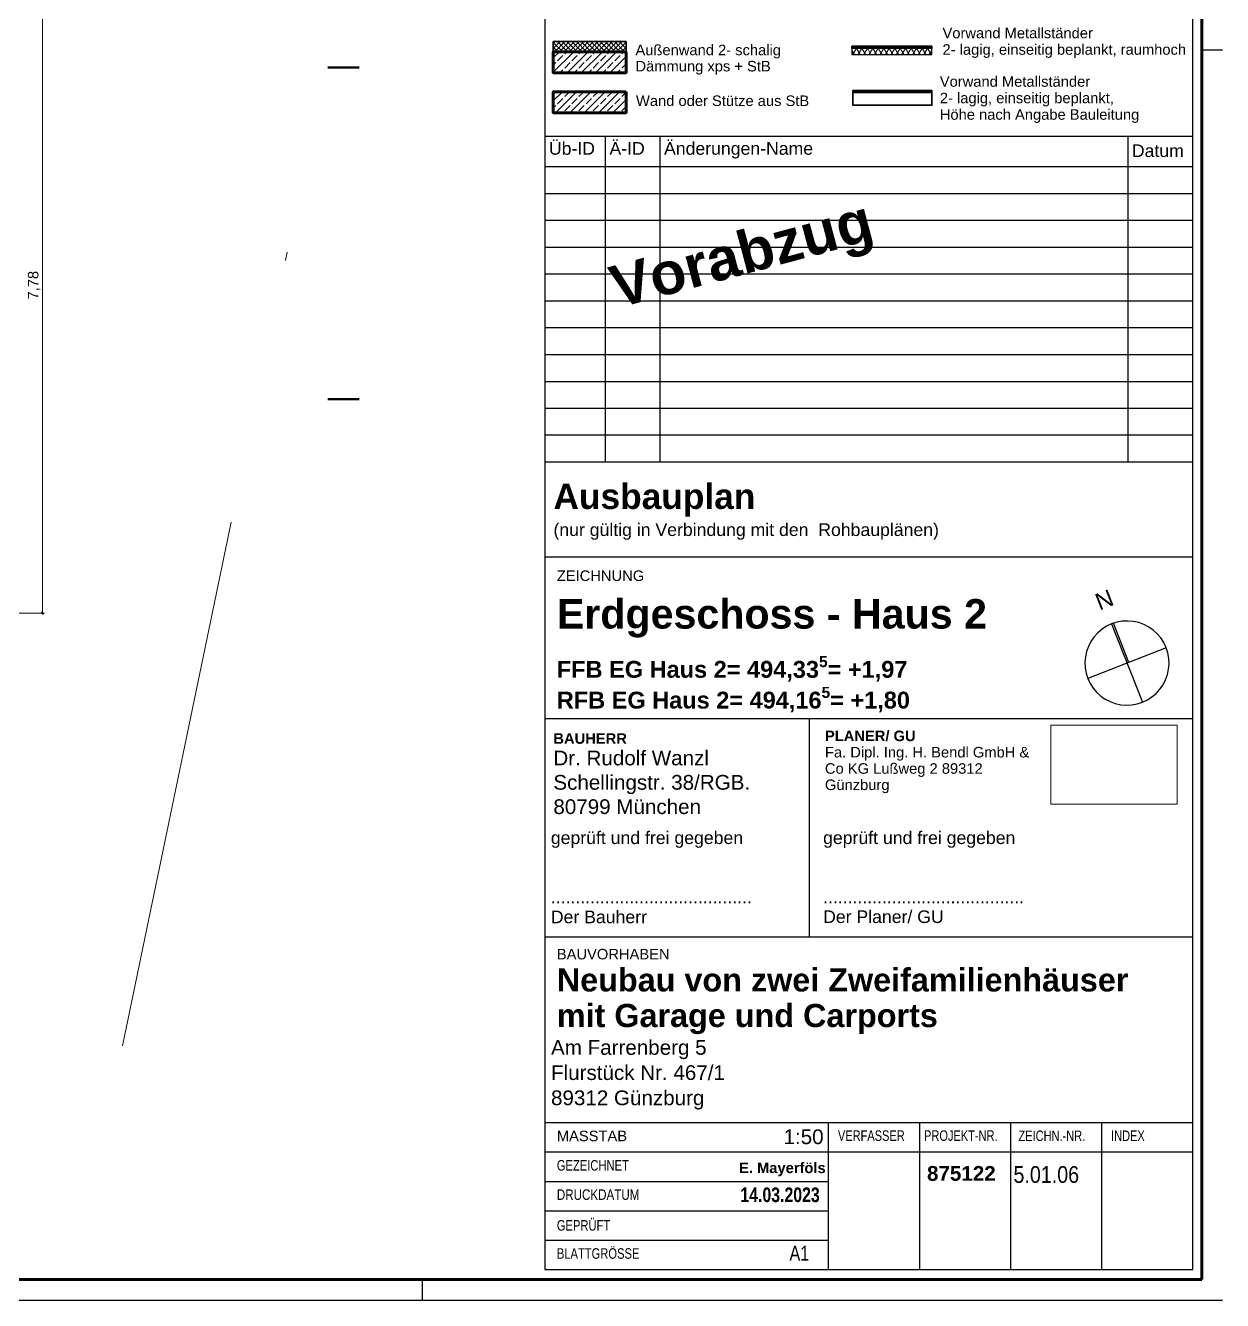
# Model space of a CAD drawing. Extents: x 0 to 42, y 0 to 29.7.
# Drawn here: x 27.84 to 42.05, y 0 to 15.14 of the extents above; entities that cross this region are included whole.
import ezdxf
from ezdxf.enums import TextEntityAlignment as Align
from ezdxf.xclip import XClip

# ---------------------------------------------------------------- set-up
doc = ezdxf.new("R2010")
doc.units = 0
doc.header["$MEASUREMENT"] = 0
doc.header["$XCLIPFRAME"] = 0
for name, pattern in [('STRICHPUNKT2', [0.635, 0.3175, -0.15875, 0, -0.15875]), ('Strichpunktlinie', [0.335139, 0.176389, -0.088194, 0, -0.070556]), ('Wipeout_Contour', [50, 0, -50])]:
    doc.linetypes.add(name, pattern=pattern)
for name, color, linetype in [('0_10 - Schnitte', 7, 'Continuous'), ('0_40 - Planköpfe', 7, 'Continuous'), ('331 - Tragende Außenwände.Statisch erforderlich', 7, 'Continuous'), ('4_20 - Brandschutzkonzept - Symbole', 7, 'Continuous'), ('5_00 - WP Ausbau - Bemaßung', 7, 'Continuous')]:
    doc.layers.add(name, color=color, linetype=linetype)
doc.styles.add('ERSTELLTER_STIL_1', font='arial.ttf')
doc.styles.add('ERSTELLTER_STIL_2', font='arial.ttf')
picture_1 = doc.add_image_def('image1.jpg', size_in_pixel=(473, 295))
pattern_1 = [(45, (0, 0), (-0.0848528, 0.0848528), []), (45, (-0.04243, 0.04243), (-0.0848528, 0.0848528), [0.09, -0.03])]
pattern_2 = [(45, (0, 0), (-0.01767767, 0.01767767), [0, -0.025])]

# ---------------------------------------------------------------- blocks, each defined once
blk = doc.blocks.new('Nordpfeil 03 25[1]', base_point=(40.916, 7.57))
at = {"layer": '0_40 - Planköpfe', "color": 178, "linetype": 'Continuous', "lineweight": 25, "ltscale": 20, "true_color": 0x05000d}
for p, q in [((40.733, 8.035), (41.099, 7.105)), ((40.937, 7.578), (40.754, 8.043)), ((41.381, 7.753), (40.451, 7.387))]:
    blk.add_line(p, q, dxfattribs=at)
at = {"layer": '0_40 - Planköpfe', "color": 178, "linetype": 'Continuous', "lineweight": 25, "ltscale": 20, "true_color": 0x05000d, "flags": 128}
blk.add_lwpolyline([(41.381, 7.753, 1), (40.451, 7.387, 1)], format="xyb", close=True, dxfattribs=at)
at = {"layer": '0_40 - Planköpfe', "color": 178, "lineweight": 25, "true_color": 0x05000d, "style": 'ERSTELLTER_STIL_1'}
blk.add_attdef('txt', text='', height=0.2, rotation=21.4976, dxfattribs=at).set_placement((40.705, 8.174), align=Align.BOTTOM_CENTER)
blk = doc.blocks.new('Index-Historie Detailliert 25[2]', base_point=(34.001, 13.826))
at = {"color": 254, "linetype": 'Wipeout_Contour', "lineweight": 0, "ltscale": 158.86247}
blk.add_wipeout([(34.001, 13.826), (34.001, 9.96), (41.697, 9.96), (41.697, 13.826)], dxfattribs=at).dxf.layer = '4_20 - Brandschutzkonzept - Symbole'
at = {"layer": '4_20 - Brandschutzkonzept - Symbole', "color": 178, "linetype": 'Continuous', "lineweight": 25, "ltscale": 20, "true_color": 0x05000d}
for p, q in [((34.72, 13.826), (34.72, 13.466)), ((35.368, 13.826), (35.368, 13.466)), ((40.924, 13.826), (40.924, 13.466)), ((34.001, 13.466), (41.697, 13.466)), ((34.72, 13.466), (34.72, 13.148)), ((35.368, 13.466), (35.368, 13.148)), ((40.924, 13.466), (40.924, 13.148)), ((34.001, 13.148), (41.697, 13.148)), ((34.72, 13.148), (34.72, 12.829)), ((35.368, 13.148), (35.368, 12.829)), ((40.924, 13.148), (40.924, 12.829)), ((34.001, 12.829), (41.697, 12.829)), ((34.72, 12.829), (34.72, 12.51)), ((35.368, 12.829), (35.368, 12.51)), ((40.924, 12.829), (40.924, 12.51)), ((34.001, 12.51), (41.697, 12.51)), ((34.72, 12.51), (34.72, 12.191)), ((35.368, 12.51), (35.368, 12.191)), ((40.924, 12.51), (40.924, 12.191)), ((34.001, 12.191), (41.697, 12.191)), ((34.72, 12.191), (34.72, 11.873)), ((35.368, 12.191), (35.368, 11.873)), ((40.924, 12.191), (40.924, 11.873)), ((34.001, 11.873), (41.697, 11.873)), ((34.72, 11.873), (34.72, 11.554)), ((35.368, 11.873), (35.368, 11.554)), ((40.924, 11.873), (40.924, 11.554)), ((34.001, 11.554), (41.697, 11.554)), ((34.72, 11.554), (34.72, 11.235)), ((35.368, 11.554), (35.368, 11.235)), ((40.924, 11.554), (40.924, 11.235)), ((34.001, 11.235), (41.697, 11.235)), ((34.72, 11.235), (34.72, 10.916)), ((35.368, 11.235), (35.368, 10.916)), ((40.924, 11.235), (40.924, 10.916)), ((34.001, 10.916), (41.697, 10.916)), ((34.72, 10.916), (34.72, 10.598)), ((35.368, 10.916), (35.368, 10.598)), ((40.924, 10.916), (40.924, 10.598)), ((34.001, 10.598), (41.697, 10.598)), ((34.72, 10.598), (34.72, 10.279)), ((35.368, 10.598), (35.368, 10.279)), ((40.924, 10.598), (40.924, 10.279)), ((34.001, 10.279), (41.697, 10.279)), ((34.72, 10.279), (34.72, 9.96)), ((35.368, 10.279), (35.368, 9.96)), ((40.924, 10.279), (40.924, 9.96))]:
    blk.add_line(p, q, dxfattribs=at)
at = {"layer": '4_20 - Brandschutzkonzept - Symbole', "color": 178, "lineweight": 25, "true_color": 0x05000d, "style": 'ERSTELLTER_STIL_1'}
for tag, p in [('stCustHeader_1', (34.051, 13.757)), ('stCustHeader_2', (34.77, 13.757)), ('DUMMY_150', (35.418, 13.757)), ('stCustHeader_4', (40.974, 13.73))]:
    blk.add_attdef(tag, text='', height=0.15, dxfattribs=at).set_placement(p, align=Align.TOP_LEFT)
blk = doc.blocks.new('Zeichnung_1_1', base_point=(26.132, 15.727))
at = {"layer": '0_10 - Schnitte', "color": 178, "linetype": 'Strichpunktlinie', "lineweight": 50, "ltscale": 20, "true_color": 0x05000d}
for p, q in [((31.427, 14.643), (31.799, 14.643)), ((31.427, 10.703), (31.799, 10.703))]:
    blk.add_line(p, q, dxfattribs=at)
at = {"layer": '331 - Tragende Außenwände.Statisch erforderlich', "color": 190, "linetype": 'STRICHPUNKT2', "lineweight": 18, "ltscale": 20, "true_color": 0x9900ff, "flags": 128}
blk.add_lwpolyline([(28.987, 3.026), (31.799, 16.583)], dxfattribs=at)
at = {"layer": '5_00 - WP Ausbau - Bemaßung', "color": 178, "linetype": 'Continuous', "lineweight": 18, "ltscale": 20, "true_color": 0x05000d}
for p, q in [((28.037, 8.164), (28.037, 15.944)), ((28.024, 8.177), (28.049, 8.152)), ((28.06, 8.164), (27.687, 8.164)), ((28.037, 8.146), (28.037, 8.164))]:
    blk.add_line(p, q, dxfattribs=at)
at = {"layer": '5_00 - WP Ausbau - Bemaßung', "color": 178, "linetype": 'Continuous', "lineweight": 18, "true_color": 0x05000d, "insert": (28.012, 11.888), "char_height": 0.125, "width": 0.33257, "attachment_point": 7, "rotation": 90, "style": 'ERSTELLTER_STIL_1'}
blk.add_mtext('\\A1;{\\pql;\\fArial|b0|i0|c0|p38;7,78}', dxfattribs=at)

msp = doc.modelspace()

# ---------------------------------------------------------------- hatches: boundary and pattern name
at = {"layer": '0_40 - Planköpfe', "linetype": 'Continuous', "lineweight": 18, "ltscale": 20, "true_color": 0x73a800}
h = msp.add_hatch(dxfattribs=at)
h.set_pattern_fill('Dämmung__hart_1', color=64, style=0, pattern_type=2)
h.set_pattern_definition([(45, (0, 0), (-0.02828427, 0.02828427), []), (135, (0, 0), (0.02828427, 0.02828427), [])])
h.paths.add_polyline_path([(34.968, 14.95), (34.103, 14.95), (34.103, 14.83), (34.968, 14.83)])
at = {"layer": '0_40 - Planköpfe', "linetype": 'Continuous', "lineweight": 18, "ltscale": 20, "true_color": 0x9f9f9f}
h = msp.add_hatch(dxfattribs=at)
h.set_pattern_fill('Gips', color=253, style=0, pattern_type=2)
h.set_pattern_definition(pattern_2)
h.paths.add_polyline_path([(38.599, 14.896), (37.65, 14.896), (37.65, 14.884), (38.599, 14.884)])
h = msp.add_hatch(dxfattribs=at)
h.set_pattern_fill('Gips', color=253, style=0, pattern_type=2)
h.set_pattern_definition(pattern_2)
h.paths.add_polyline_path([(38.599, 14.884), (37.65, 14.884), (37.65, 14.871), (38.599, 14.871)])
at = {"layer": '0_40 - Planköpfe', "linetype": 'Continuous', "lineweight": 18, "ltscale": 20, "true_color": 0xcdcd00}
h = msp.add_hatch(dxfattribs=at)
h.set_pattern_fill('Dämmung__weich', color=52, style=0, pattern_type=2)
h.set_pattern_definition([(240, (36.53333, 14.871023), (-0.048714, 0.028125), []), (300, (36.53333, 14.871023), (0.048714, 0.028125), [])])
h.paths.add_polyline_path([(38.599, 14.871), (37.65, 14.871), (37.65, 14.796), (38.599, 14.796)])
at = {"layer": '0_40 - Planköpfe', "linetype": 'Continuous', "lineweight": 18, "ltscale": 20, "true_color": 0x00a800}
h = msp.add_hatch(dxfattribs=at)
h.set_pattern_fill('Beton__Stahlbeton', color=94, style=0, pattern_type=2)
h.set_pattern_definition(pattern_1)
h.paths.add_polyline_path([(34.968, 14.83), (34.103, 14.83), (34.103, 14.58), (34.968, 14.58)])
h = msp.add_hatch(dxfattribs=at)
h.set_pattern_fill('Beton__Stahlbeton', color=94, style=0, pattern_type=2)
h.set_pattern_definition(pattern_1)
h.paths.add_polyline_path([(34.968, 14.355), (34.103, 14.355), (34.103, 14.105), (34.968, 14.105)])

# ---------------------------------------------------------------- linework, layer by layer
at = {"layer": '0_40 - Planköpfe', "color": 178, "linetype": 'Continuous', "lineweight": 100, "ltscale": 20, "true_color": 0x05000d}
for p, q in [((41.805, 0.25), (41.805, 29.45)), ((0.993, 0.251), (41.805, 0.25))]:
    msp.add_line(p, q, dxfattribs=at)
at = {"layer": '0_40 - Planköpfe', "color": 178, "linetype": 'Continuous', "lineweight": 25, "ltscale": 20, "true_color": 0x05000d}
for p, q in [((42.05, 14.848), (41.805, 14.848)), ((34.001, 8.831), (41.697, 8.831)), ((34.001, 6.911), (41.697, 6.911)), ((37.143, 6.911), (37.143, 4.319)), ((34.001, 4.319), (41.697, 4.319)), ((34.001, 2.114), (41.697, 2.114)), ((37.369, 2.114), (37.369, 0.368)), ((38.451, 2.114), (38.451, 0.368)), ((39.533, 2.114), (39.533, 0.368)), ((40.615, 2.114), (40.615, 0.368)), ((34.001, 1.765), (41.697, 1.765)), ((34.001, 1.415), (37.369, 1.415)), ((34.001, 1.066), (37.369, 1.066)), ((34.001, 0.717), (37.369, 0.717)), ((34.001, 0.368), (41.697, 0.368)), ((32.55, 0), (32.55, 0.25)), ((42.05, 0), (0, 0))]:
    msp.add_line(p, q, dxfattribs=at)
at = {"layer": '0_40 - Planköpfe', "color": 178, "linetype": 'Continuous', "lineweight": 35, "ltscale": 20, "true_color": 0x05000d, "flags": 128}
for points in [[(34.968, 14.95), (34.103, 14.95), (34.103, 14.83), (34.968, 14.83)], [(38.599, 14.896), (37.65, 14.896), (37.65, 14.884), (38.599, 14.884)], [(38.599, 14.884), (37.65, 14.884), (37.65, 14.871), (38.599, 14.871)]]:
    msp.add_lwpolyline(points, close=True, dxfattribs=at)
at = {"layer": '0_40 - Planköpfe', "color": 178, "linetype": 'Continuous', "lineweight": 25, "ltscale": 20, "true_color": 0x05000d, "flags": 128}
msp.add_lwpolyline([(38.599, 14.871), (37.65, 14.871), (37.65, 14.796), (38.599, 14.796)], close=True, dxfattribs=at)
at = {"layer": '0_40 - Planköpfe', "color": 178, "linetype": 'Continuous', "lineweight": 70, "ltscale": 20, "true_color": 0x05000d, "flags": 128}
for points in [[(34.968, 14.83), (34.103, 14.83), (34.103, 14.58), (34.968, 14.58)], [(34.968, 14.355), (34.103, 14.355), (34.103, 14.105), (34.968, 14.105)]]:
    msp.add_lwpolyline(points, close=True, dxfattribs=at)

# ---------------------------------------------------------------- block references
at = {"color": 178, "linetype": 'Continuous', "lineweight": 25, "ltscale": 20, "true_color": 0x05000d}
ref = msp.add_blockref('Zeichnung_1_1', (26.132, 15.727), dxfattribs=at)
XClip(ref).set_block_clipping_path([(4.1980274282, 3.0257570699), (31.7992466844, 24.1343286538)])
at = {"layer": '0_40 - Planköpfe', "color": 178, "linetype": 'Continuous', "lineweight": 35, "ltscale": 20, "true_color": 0x05000d}
msp.add_blockref('Nordpfeil 03 25[1]', (40.916, 7.57), dxfattribs=at).add_auto_attribs({'txt': 'N'})
at = {"layer": '4_20 - Brandschutzkonzept - Symbole', "color": 178, "linetype": 'Continuous', "lineweight": 35, "ltscale": 20, "true_color": 0x05000d}
msp.add_blockref('Index-Historie Detailliert 25[2]', (34.001, 13.826), dxfattribs=at).add_auto_attribs({'stCustHeader_1': 'Üb-ID', 'stCustHeader_2': 'Ä-ID', 'stCustHeader_4': 'Datum', 'DUMMY_150': 'Änderungen-Name'})

# ---------------------------------------------------------------- texts
at = {"layer": '0_40 - Planköpfe', "color": 178, "linetype": 'Continuous', "lineweight": 25, "true_color": 0x05000d}
for s, insert, char_height, attachment_point, line_spacing_factor, style in [('\\A1;{\\pql;\\fArial|b0|i0|c0|p38;Vorwand Metallständer\\P\\pql;\\fArial|b0|i0|c0|p38;2- lagig, einseitig beplankt, raumhoch}', (38.725, 14.757), 0.125, 7, 0.937793, 'ERSTELLTER_STIL_1'), ('\\A1;{\\pql;\\fArial|b0|i0|c0|p38;Außenwand 2- schalig\\P\\pql;\\fArial|b0|i0|c0|p38;Dämmung xps + StB}', (35.079, 14.559), 0.125, 7, 0.921299, 'ERSTELLTER_STIL_1'), ('\\A1;{\\pql;\\fArial|b0|i0|c0|p38;Vorwand Metallständer\\P\\pql;\\fArial|b0|i0|c0|p38;2- lagig, einseitig beplankt, \\P\\pql;\\fArial|b0|i0|c0|p38;Höhe nach Angabe Bauleitung}', (38.693, 13.985), 0.125, 7, 0.940318, 'ERSTELLTER_STIL_1'), ('\\A1;{\\pql;\\fArial|b1|i0|c0|p38;Ausbauplan\\P\\pql;\\fArial|b0|i0|c0|p38;\\H0.500000x;(nur gültig in Verbindung mit den\\fArial|b0|i0|c0|p38;\\H2.000000x; \\fArial|b0|i0|c0|p38;\\H0.500000x;Rohbauplänen)}', (34.105, 9.7), 0.3, 1, 0.941356, 'ERSTELLTER_STIL_2'), ('\\A1;{\\pql;\\fArial|b1|i0|c0|p38;FFB \\fArial|b1|i0|c0|p38;EG \\fArial|b1|i0|c0|p38;Haus 2= 494,33\\fArial|b1|i0|c0|p38;\\A1{\\H.66x;\\S5^  ;}\\fArial|b1|i0|c0|p38;= +1,97\\P\\pql;\\fArial|b1|i0|c0|p38;RFB \\fArial|b1|i0|c0|p38;EG \\fArial|b1|i0|c0|p38;Haus 2= \\fArial|b1|i0|c0|p38;\\H0.995516x;4\\fArial|b1|i0|c0|p38;\\H1.004505x;94,16\\fArial|b1|i0|c0|p38;\\H0.995516x;\\A1{\\H.66x;\\S5^  ;}\\fArial|b1|i0|c0|p38;\\H1.004505x;= +1,80}', (34.145, 7.654), 0.2, 1, 0.922782, 'ERSTELLTER_STIL_2'), ('\\A1;{\\pql;\\fArial|b1|i0|c0|p38;BAUHERR\\P\\pql;\\fArial|b0|i0|c0|p38;\\H1.400000x;Dr. Rudolf Wanzl\\P\\pql;\\fArial|b0|i0|c0|p38;Schellingstr. 38/RGB.\\P\\pql;\\fArial|b0|i0|c0|p38;80799 München}', (34.104, 6.737), 0.125, 1, 0.99114, 'ERSTELLTER_STIL_2'), ('\\A1;{\\pql;\\fArial|b0|i0|c0|p38;Am Farrenberg 5\\P\\pql;\\fArial|b0|i0|c0|p38;Flurstück Nr. 467/1\\P\\pql;\\fArial|b0|i0|c0|p38;89312 Günzburg}', (34.076, 2.68), 0.175, 4, 1.025453, 'ERSTELLTER_STIL_1')]:
    msp.add_mtext(s, dxfattribs=dict(at, insert=insert, char_height=char_height, attachment_point=attachment_point, line_spacing_factor=line_spacing_factor, style=style))
for s, insert, char_height, attachment_point, style in [('\\A1;{\\pql;\\fArial|b0|i0|c0|p38;Wand oder Stütze aus StB}', (35.085, 14.184), 0.125, 7, 'ERSTELLTER_STIL_1'), ('\\A1;{\\pql;\\fArial|b0|i0|c0|p38;ZEICHNUNG}', (34.145, 8.67), 0.125, 1, 'ERSTELLTER_STIL_1'), ('\\A1;{\\pql;\\fArial|b1|i0|c0|p38;Erdgeschoss - Haus 2}', (34.145, 8.33), 0.35, 1, 'ERSTELLTER_STIL_2'), ('\\A1;{\\pql;\\fArial|b0|i0|c0|p38;BAUVORHABEN}', (34.145, 4.176), 0.125, 1, 'ERSTELLTER_STIL_1'), ('\\A1;{\\pql;\\fArial|b0|i0|c0|p38;MASSTAB}', (34.145, 2.017), 0.125, 1, 'ERSTELLTER_STIL_1'), ('\\A1;{\\pqr;\\fArial|b0|i0|c0|p38;1:50}', (37.313, 2.032), 0.175, 3, 'ERSTELLTER_STIL_1'), ('\\A1;{\\W0.750000x;\\pql;\\fArial|b0|i0|c0|p38;VERFASSER}', (37.483, 1.894), 0.125, 7, 'ERSTELLTER_STIL_1'), ('\\A1;{\\W0.750000x;\\pql;\\fArial|b0|i0|c0|p38;PROJEKT-NR.}', (38.506, 1.894), 0.125, 7, 'ERSTELLTER_STIL_1'), ('\\A1;{\\W0.750000x;\\pql;\\fArial|b0|i0|c0|p38;ZEICHN.-NR.}', (39.627, 1.892), 0.125, 7, 'ERSTELLTER_STIL_1'), ('\\A1;{\\W0.750000x;\\pql;\\fArial|b0|i0|c0|p38;INDEX}', (40.727, 1.894), 0.125, 7, 'ERSTELLTER_STIL_1'), ('\\A1;{\\W0.760000x;\\pql;\\fArial|b0|i0|c0|p38;GEZEICHNET}', (34.145, 1.541), 0.125, 7, 'ERSTELLTER_STIL_1'), ('\\A1;{\\pql;\\fArial|b1|i0|c0|p38;E\\fArial|b1|i0|c0|p38;. \\fArial|b1|i0|c0|p38;Mayerföls}', (36.309, 1.638), 0.125, 1, 'ERSTELLTER_STIL_2'), ('\\A1;{\\pql;\\fArial|b1|i0|c0|p38;875122}', (38.541, 1.597), 0.175, 1, 'ERSTELLTER_STIL_2'), ('\\A1;{\\W0.840000x;\\pql;\\fArial|b0|i0|c0|p38;5.01.06}', (39.568, 1.394), 0.199, 7, 'ERSTELLTER_STIL_1'), ('\\A1;{\\W0.790000x;\\pql;\\fArial|b0|i0|c0|p38;DRUCKDATUM}', (34.145, 1.193), 0.125, 7, 'ERSTELLTER_STIL_1'), ('\\A1;{\\W0.770000x;\\pqr;\\fArial|b1|i0|c0|p38;14.03.2023}', (37.267, 1.165), 0.175, 9, 'ERSTELLTER_STIL_2'), ('\\A1;{\\W0.760000x;\\pql;\\fArial|b0|i0|c0|p38;GEPRÜFT}', (34.145, 0.828), 0.125, 7, 'ERSTELLTER_STIL_1'), ('\\A1;{\\W0.760000x;\\pql;\\fArial|b0|i0|c0|p38;BLATTGRÖSSE}', (34.145, 0.494), 0.125, 7, 'ERSTELLTER_STIL_1'), ('\\A1;{\\W0.780000x;\\pqr;\\fArial|b0|i0|c0|p38;A1}', (37.142, 0.475), 0.175, 9, 'ERSTELLTER_STIL_1')]:
    msp.add_mtext(s, dxfattribs=dict(at, insert=insert, char_height=char_height, attachment_point=attachment_point, style=style))
at = {"layer": '0_40 - Planköpfe', "color": 178, "linetype": 'Continuous', "lineweight": 25, "true_color": 0x05000d, "attachment_point": 1, "style": 'ERSTELLTER_STIL_2'}
for s, insert, char_height, width, line_spacing_factor in [('\\A1;{\\pql;\\fArial|b1|i0|c0|p38;PLANER\\fArial|b1|i0|c0|p38;/ GU\\P\\pql;\\fArial|b0|i0|c0|p38;Fa. Dipl. Ing. H. Bendl GmbH & Co KG Lußweg 2 89312 Günzburg}', (37.329, 6.768), 0.125, 2.44801, 0.929473), ('\\A1;{\\pql;\\fArial|b1|i0|c0|p38;Neubau von zwei Zweifamilienhäuser mit Garage und Carports}', (34.145, 3.945), 0.275, 7.27844, 0.92221)]:
    msp.add_mtext(s, dxfattribs=dict(at, insert=insert, char_height=char_height, width=width, line_spacing_factor=line_spacing_factor))
at = {"layer": '0_40 - Planköpfe', "color": 1, "linetype": 'Continuous', "lineweight": 18, "true_color": 0xe60000, "char_height": 0.15, "attachment_point": 1, "style": 'ERSTELLTER_STIL_1'}
for s, insert, line_spacing_factor in [('\\A1;{\\pql;\\fArial|b0|i0|c0|p38;geprüft und frei gegeben\\P\\pql;\\fArial|b0|i0|c0|p38;\\P\\pql;\\fArial|b0|i0|c0|p38;\\P\\pql;\\fArial|b0|i0|c0|p38;.........................................\\P\\pql;\\fArial|b0|i0|c0|p38;Der Bauherr}', (34.074, 5.571), 0.940427), ('\\A1;{\\pql;\\fArial|b0|i0|c0|p38;geprüft und frei gegeben\\P\\pql;\\fArial|b0|i0|c0|p38;\\P\\pql;\\fArial|b0|i0|c0|p38;\\P\\pql;\\fArial|b0|i0|c0|p38;.........................................\\P\\pql;\\fArial|b0|i0|c0|p38;Der \\fArial|b0|i0|c0|p38;Planer/ GU}', (37.307, 5.571), 0.937997)]:
    msp.add_mtext(s, dxfattribs=dict(at, insert=insert, line_spacing_factor=line_spacing_factor))

# ---------------------------------------------------------------- pictures from other files: only their frames are drawn
at = {"layer": '0_40 - Planköpfe', "linetype": 'Continuous', "lineweight": 0}
image = msp.add_image(picture_1, insert=(40.013, 5.896), size_in_units=(1.5, 0.936), dxfattribs=at)
image.set_boundary_path([(-0.5, -0.5), (472.5, 294.5)])

# ---------------------------------------------------------------- wipeouts: each hides what was drawn before it
at = {"color": 254, "linetype": 'Wipeout_Contour', "lineweight": 0, "ltscale": 162.873591}
msp.add_wipeout([(38.599, 14.37), (37.661, 14.37), (37.661, 14.195), (38.599, 14.195)], dxfattribs=at).dxf.layer = '0_40 - Planköpfe'

# ---------------------------------------------------------------- next in the draw order: hatches: boundary and pattern name
at = {"layer": '0_40 - Planköpfe', "linetype": 'Continuous', "lineweight": 18, "ltscale": 20}
h = msp.add_hatch(dxfattribs=at)
h.set_pattern_fill('Gips', color=255, style=0, pattern_type=2)
h.set_pattern_definition(pattern_2)
h.paths.add_polyline_path([(38.599, 14.37), (37.661, 14.37), (37.661, 14.358), (38.599, 14.358)])
h = msp.add_hatch(dxfattribs=at)
h.set_pattern_fill('Gips', color=255, style=0, pattern_type=2)
h.set_pattern_definition(pattern_2)
h.paths.add_polyline_path([(38.599, 14.358), (37.661, 14.358), (37.661, 14.345), (38.599, 14.345)])

# ---------------------------------------------------------------- next in the draw order: linework, layer by layer
at = {"layer": '0_40 - Planköpfe', "color": 178, "linetype": 'Continuous', "lineweight": 25, "ltscale": 20, "true_color": 0x05000d}
for p, q in [((34.001, 29.37), (34.001, 0.368)), ((41.697, 0.368), (41.697, 29.354)), ((41.697, 10.808), (41.697, 14.15)), ((34.001, 13.826), (41.697, 13.826)), ((34.001, 13.826), (41.697, 13.826)), ((34.001, 9.96), (41.697, 9.96)), ((35.144, 9.96), (41.697, 9.96))]:
    msp.add_line(p, q, dxfattribs=at)
at = {"layer": '0_40 - Planköpfe', "color": 178, "linetype": 'Continuous', "lineweight": 35, "ltscale": 20, "true_color": 0x05000d, "flags": 128}
for points in [[(38.599, 14.37), (37.661, 14.37), (37.661, 14.195), (38.599, 14.195)], [(38.599, 14.37), (37.661, 14.37), (37.661, 14.358), (38.599, 14.358)], [(38.599, 14.358), (37.661, 14.358), (37.661, 14.345), (38.599, 14.345)]]:
    msp.add_lwpolyline(points, close=True, dxfattribs=at)

# ---------------------------------------------------------------- next in the draw order: texts
at = {"layer": '0_40 - Planköpfe', "color": 178, "linetype": 'Continuous', "lineweight": 25, "true_color": 0x05000d, "insert": (34.735, 12.266), "char_height": 0.5, "attachment_point": 1, "rotation": 15, "style": 'ERSTELLTER_STIL_2'}
msp.add_mtext('\\A1;{\\pql;\\fArial|b1|i0|c0|p38;Vorabzug}', dxfattribs=at)

doc.saveas('drawing.dxf')
